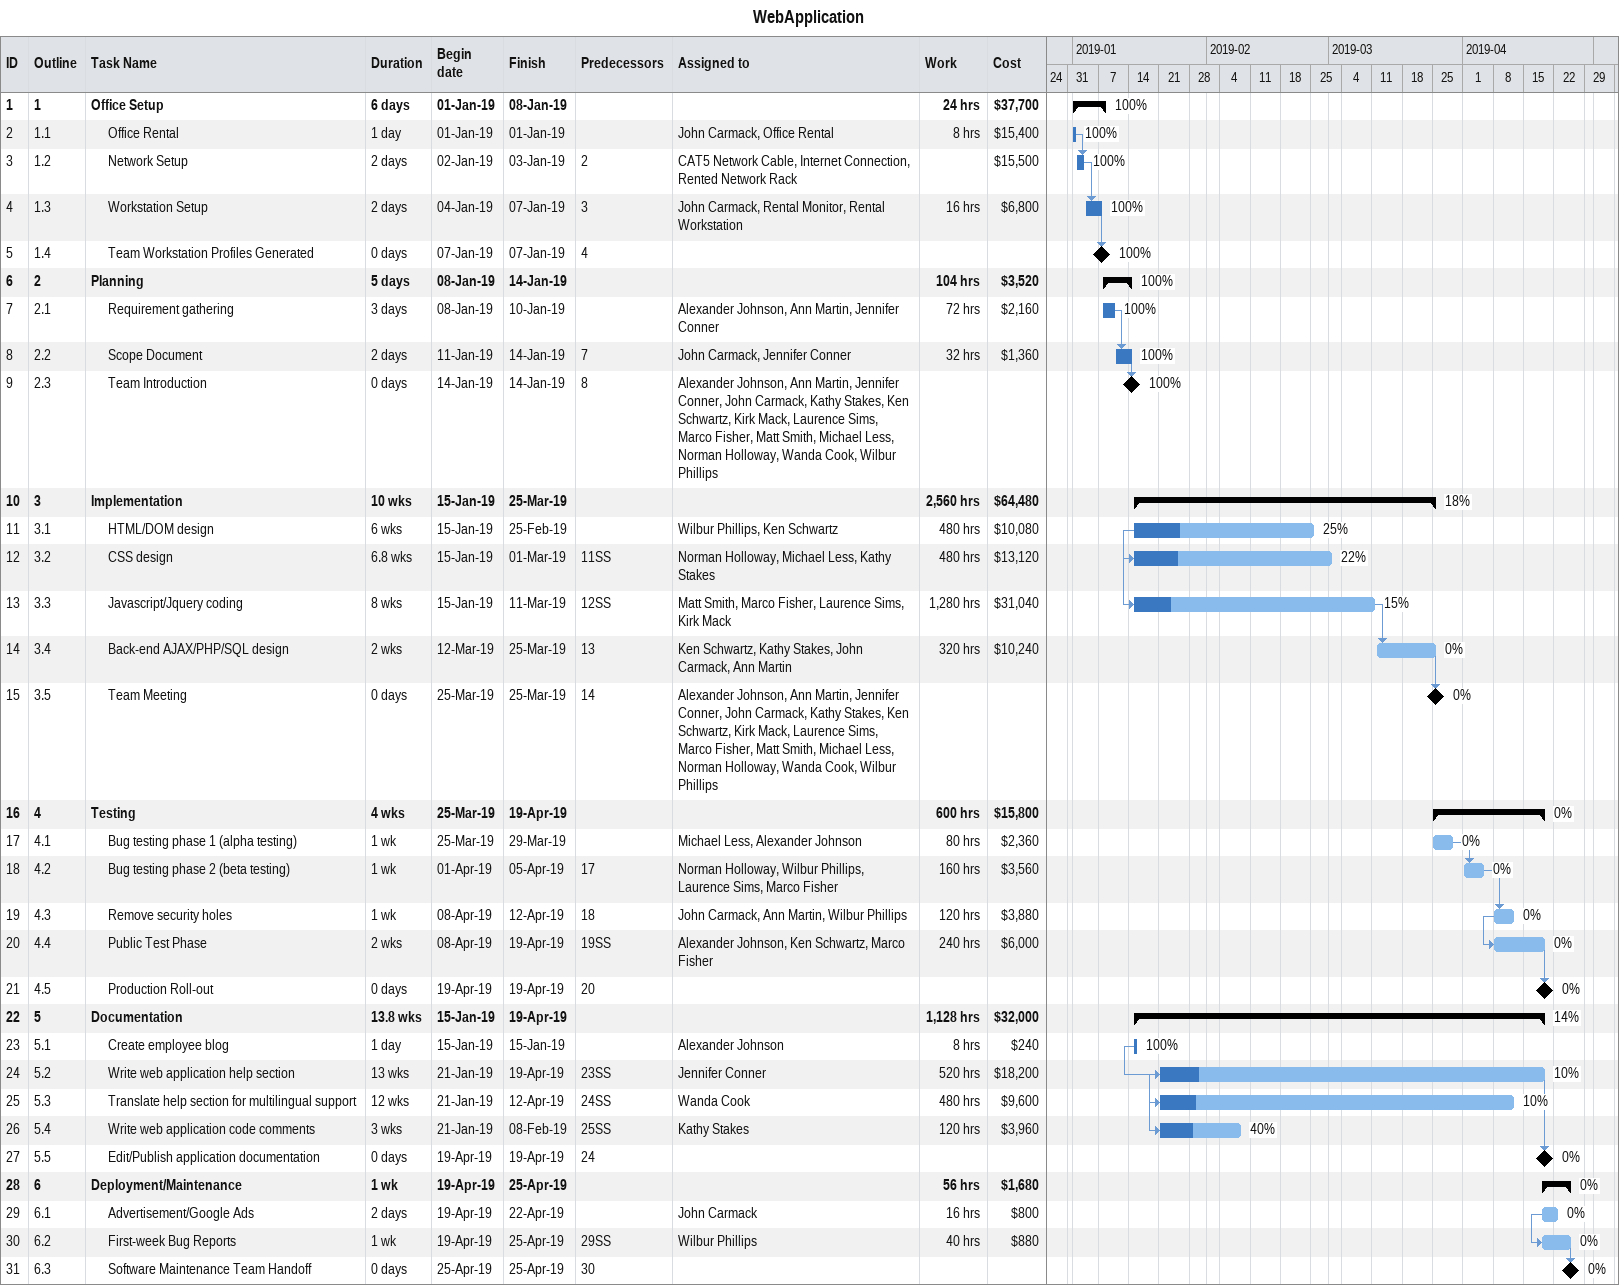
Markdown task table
WebApplication

| ID | WBS | Task | Duration | Start | Finish | Predecessors | Resources | % complete | Work (h) | Cost ($) |
|---|---|---|---|---|---|---|---|---|---|---|
| 1 | 1 | **Office Setup** | 6d | 2019-01-01 | 2019-01-08 |  |  | 100 | 24 | 37700 |
| 2 | 1.1 | Office Rental | 1d | 2019-01-01 | 2019-01-01 |  | John Carmack, Office Rental | 100 | 8 | 15400 |
| 3 | 1.2 | Network Setup | 2d | 2019-01-02 | 2019-01-03 | 2 | CAT5 Network Cable, Internet Connection, Rented Network Rack | 100 |  | 15500 |
| 4 | 1.3 | Workstation Setup | 2d | 2019-01-04 | 2019-01-07 | 3 | John Carmack, Rental Monitor, Rental Workstation | 100 | 16 | 6800 |
| 5 | 1.4 | Team Workstation Profiles Generated | 0d | 2019-01-07 | 2019-01-07 | 4 |  | 100 |  |  |
| 6 | 2 | **Planning** | 5d | 2019-01-08 | 2019-01-14 |  |  | 100 | 104 | 3520 |
| 7 | 2.1 | Requirement gathering | 3d | 2019-01-08 | 2019-01-10 |  | Alexander Johnson, Ann Martin, Jennifer Conner | 100 | 72 | 2160 |
| 8 | 2.2 | Scope Document | 2d | 2019-01-11 | 2019-01-14 | 7 | John Carmack, Jennifer Conner | 100 | 32 | 1360 |
| 9 | 2.3 | Team Introduction | 0d | 2019-01-14 | 2019-01-14 | 8 | Alexander Johnson, Ann Martin, Jennifer Conner, John Carmack, Kathy Stakes, Ken Schwartz, Kirk Mack, Laurence Sims, Marco Fisher, Matt Smith, Michael Less, Norman Holloway, Wanda Cook, Wilbur Phillips | 100 |  |  |
| 10 | 3 | **Implementation** | 10w | 2019-01-15 | 2019-03-25 |  |  | 18 | 2560 | 64480 |
| 11 | 3.1 | HTML/DOM design | 6w | 2019-01-15 | 2019-02-25 |  | Wilbur Phillips, Ken Schwartz | 25 | 480 | 10080 |
| 12 | 3.2 | CSS design | 6.8w | 2019-01-15 | 2019-03-01 | 11SS | Norman Holloway, Michael Less, Kathy Stakes | 22 | 480 | 13120 |
| 13 | 3.3 | Javascript/Jquery coding | 8w | 2019-01-15 | 2019-03-11 | 12SS | Matt Smith, Marco Fisher, Laurence Sims, Kirk Mack | 15 | 1280 | 31040 |
| 14 | 3.4 | Back-end AJAX/PHP/SQL design | 2w | 2019-03-12 | 2019-03-25 | 13 | Ken Schwartz, Kathy Stakes, John Carmack, Ann Martin | 0 | 320 | 10240 |
| 15 | 3.5 | Team Meeting | 0d | 2019-03-25 | 2019-03-25 | 14 | Alexander Johnson, Ann Martin, Jennifer Conner, John Carmack, Kathy Stakes, Ken Schwartz, Kirk Mack, Laurence Sims, Marco Fisher, Matt Smith, Michael Less, Norman Holloway, Wanda Cook, Wilbur Phillips | 0 |  |  |
| 16 | 4 | **Testing** | 4w | 2019-03-25 | 2019-04-19 |  |  | 0 | 600 | 15800 |
| 17 | 4.1 | Bug testing phase 1 (alpha testing) | 1w | 2019-03-25 | 2019-03-29 |  | Michael Less, Alexander Johnson | 0 | 80 | 2360 |
| 18 | 4.2 | Bug testing phase 2 (beta testing) | 1w | 2019-04-01 | 2019-04-05 | 17 | Norman Holloway, Wilbur Phillips, Laurence Sims, Marco Fisher | 0 | 160 | 3560 |
| 19 | 4.3 | Remove security holes | 1w | 2019-04-08 | 2019-04-12 | 18 | John Carmack, Ann Martin, Wilbur Phillips | 0 | 120 | 3880 |
| 20 | 4.4 | Public Test Phase | 2w | 2019-04-08 | 2019-04-19 | 19SS | Alexander Johnson, Ken Schwartz, Marco Fisher | 0 | 240 | 6000 |
| 21 | 4.5 | Production Roll-out | 0d | 2019-04-19 | 2019-04-19 | 20 |  | 0 |  |  |
| 22 | 5 | **Documentation** | 13.8w | 2019-01-15 | 2019-04-19 |  |  | 14 | 1128 | 32000 |
| 23 | 5.1 | Create employee blog | 1d | 2019-01-15 | 2019-01-15 |  | Alexander Johnson | 100 | 8 | 240 |
| 24 | 5.2 | Write web application help section | 13w | 2019-01-21 | 2019-04-19 | 23SS | Jennifer Conner | 10 | 520 | 18200 |
| 25 | 5.3 | Translate help section for multilingual support | 12w | 2019-01-21 | 2019-04-12 | 24SS | Wanda Cook | 10 | 480 | 9600 |
| 26 | 5.4 | Write web application code comments | 3w | 2019-01-21 | 2019-02-08 | 25SS | Kathy Stakes | 40 | 120 | 3960 |
| 27 | 5.5 | Edit/Publish application documentation | 0d | 2019-04-19 | 2019-04-19 | 24 |  | 0 |  |  |
| 28 | 6 | **Deployment/Maintenance** | 1w | 2019-04-19 | 2019-04-25 |  |  | 0 | 56 | 1680 |
| 29 | 6.1 | Advertisement/Google Ads | 2d | 2019-04-19 | 2019-04-22 |  | John Carmack | 0 | 16 | 800 |
| 30 | 6.2 | First-week Bug Reports | 1w | 2019-04-19 | 2019-04-25 | 29SS | Wilbur Phillips | 0 | 40 | 880 |
| 31 | 6.3 | Software Maintenance Team Handoff | 0d | 2019-04-25 | 2019-04-25 | 30 |  | 0 |  |  |
